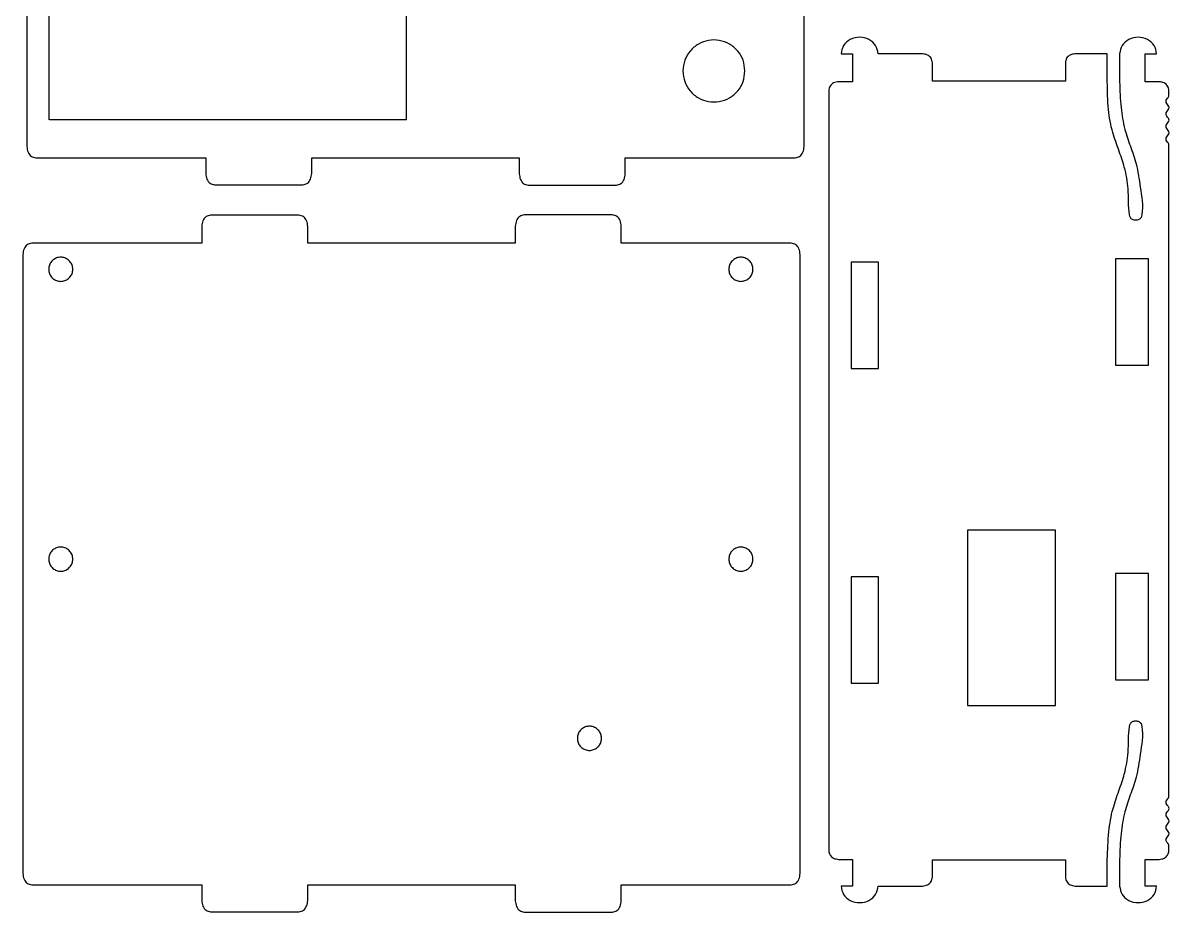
# Model space of a CAD drawing. Extents: x 659 to 786, y 384 to 629.
# Drawn here: x 659.2 to 785.7, y 384 to 482.3 of the extents above; entities that cross this region are included whole.
import ezdxf

# ---------------------------------------------------------------- set-up
doc = ezdxf.new("R2010")
doc.units = 0
doc.layers.get('0').update_dxf_attribs({"linetype": 'CONTINUOUS'})

msp = doc.modelspace()

# ---------------------------------------------------------------- linework, layer by layer
at = {"color": 7}
for p, q in [((659.589726, 537.00921), (659.589726, 468.599085)), ((745.426317, 468.599085), (745.426317, 537.00921)), ((749.513151, 478.832016), (750.766669, 478.832016)), ((750.766669, 478.832016), (750.766669, 475.744787)), ((758.504977, 478.832016), (753.600152, 478.832016)), ((778.915034, 478.832016), (775.372524, 478.832016)), ((778.915034, 475.745126), (778.915034, 478.832016)), ((780.276982, 478.832355), (780.276982, 475.745493)), ((783.11007, 475.745493), (783.11007, 478.832355)), ((783.11007, 478.832355), (784.36356, 478.832355)), ((759.59506, 475.793894), (759.59506, 477.852254)), ((774.282413, 477.852254), (774.282413, 475.793894)), ((748.150836, 474.765025), (748.150836, 390.781166)), ((750.766669, 475.744787), (749.240525, 475.744787)), ((774.282413, 475.793894), (759.59506, 475.793894)), ((784.636187, 475.745493), (783.11007, 475.745493)), ((785.725903, 474.27551), (785.725903, 474.76573)), ((785.725903, 396.814908), (785.725903, 468.732327)), ((660.565623, 467.343707), (679.342036, 467.343707)), ((679.342036, 467.343707), (679.342036, 465.622479)), ((691.04709, 465.622479), (691.04709, 467.343707)), ((691.04709, 467.343707), (713.968953, 467.343707)), ((713.968953, 467.343707), (713.968953, 465.586611)), ((725.674035, 465.586611), (725.674035, 467.343707)), ((725.674035, 467.343707), (744.451126, 467.343707)), ((680.317227, 464.367098), (690.0719, 464.367098)), ((714.944821, 464.33123), (724.698816, 464.33123)), ((689.63358, 461.009678), (679.878908, 461.009678)), ((724.260497, 461.033469), (714.506502, 461.033469)), ((678.903717, 459.75474), (678.903717, 457.91339)), ((690.608771, 457.91339), (690.608771, 459.75474)), ((713.530634, 459.778532), (713.530634, 457.91339)), ((725.235688, 457.91339), (725.235688, 459.778532)), ((678.903717, 457.91339), (660.127275, 457.91339)), ((713.530634, 457.91339), (690.608771, 457.91339)), ((744.012807, 457.91339), (725.235688, 457.91339)), ((659.151407, 456.658449), (659.151407, 388.248324)), ((744.987998, 388.248324), (744.987998, 456.658449)), ((785.725903, 390.781505), (785.725903, 391.271725)), ((749.240525, 389.801404), (750.766669, 389.801404)), ((750.766669, 389.801404), (750.766669, 386.861467)), ((759.593988, 387.841201), (759.593988, 389.752325)), ((759.593988, 389.752325), (774.28134, 389.752325)), ((774.28134, 389.752325), (774.28134, 387.841201)), ((778.913933, 386.861467), (778.913933, 389.801404)), ((780.275881, 389.801771), (780.275881, 386.861805)), ((783.109308, 386.861805), (783.109308, 389.801771)), ((783.109308, 389.801771), (784.636187, 389.801771)), ((660.127275, 386.992944), (678.903717, 386.992944)), ((678.903717, 386.992944), (678.903717, 385.271727)), ((690.608771, 385.271727), (690.608771, 386.992944)), ((690.608771, 386.992944), (713.530634, 386.992944)), ((713.530634, 386.992944), (713.530634, 385.235856)), ((725.235688, 385.235856), (725.235688, 386.992944)), ((725.235688, 386.992944), (744.012807, 386.992944)), ((750.766669, 386.861467), (749.513151, 386.861467)), ((753.600152, 386.861467), (758.504215, 386.861467)), ((775.371424, 386.861467), (778.913933, 386.861467)), ((784.362798, 386.861805), (783.109308, 386.861805)), ((679.878908, 384.016346), (689.63358, 384.016346)), ((714.506502, 383.980475), (724.260497, 383.980475))]:
    msp.add_line(p, q, dxfattribs=at)
at = {"color": 1}
for p, q in [((662.005726, 499.680679), (662.005726, 471.555332)), ((701.507431, 471.581542), (701.507431, 484.934181)), ((662.103892, 471.581542), (701.507431, 471.581542)), ((753.649626, 455.815129), (750.616725, 455.815129)), ((750.616725, 455.815129), (750.616725, 444.055324)), ((753.649626, 444.055324), (753.649626, 455.815129)), ((783.477777, 456.194351), (779.816283, 456.194351)), ((779.816283, 456.194351), (779.816283, 444.434574)), ((783.477777, 444.434574), (783.477777, 456.194351)), ((779.816283, 444.434574), (783.477777, 444.434574)), ((750.616725, 444.055324), (753.649626, 444.055324)), ((773.194725, 426.172169), (763.482581, 426.172169)), ((763.482581, 426.172169), (763.482581, 406.81751)), ((773.194725, 406.81751), (773.194725, 426.172169)), ((753.649626, 421.025962), (750.616725, 421.025962)), ((750.616725, 421.025962), (750.616725, 409.266158)), ((753.649626, 409.266158), (753.649626, 421.025962)), ((783.477777, 421.405184), (779.816283, 421.405184)), ((779.816283, 421.405184), (779.816283, 409.64538)), ((783.477777, 409.64538), (783.477777, 421.405184)), ((750.616725, 409.266158), (753.649626, 409.266158)), ((779.816283, 409.64538), (783.477777, 409.64538)), ((763.482581, 406.81751), (773.194725, 406.81751))]:
    msp.add_line(p, q, dxfattribs=at)
for points in [[(733.754989, 479.906358), (733.408815, 479.705958), (733.099556, 479.444061), (732.839714, 479.136673)], [(734.879024, 480.314621), (734.484223, 480.245668), (734.101163, 480.106758), (733.754989, 479.906358)], [(736.057781, 480.314621), (735.668653, 480.382585), (735.268152, 480.382585), (734.879024, 480.314621)], [(737.181816, 479.906358), (736.835642, 480.106758), (736.452554, 480.245668), (736.057781, 480.314621)], [(738.097062, 479.136673), (737.83722, 479.444061), (737.527961, 479.705958), (737.181816, 479.906358)], [(732.839714, 479.136673), (732.583597, 478.833685), (732.375487, 478.486498), (732.250744, 478.115599)], [(738.686032, 478.115602), (738.56129, 478.486498), (738.353179, 478.833685), (738.097062, 479.136673)], [(732.250744, 478.115599), (732.124224, 477.739315), (732.0835, 477.338627), (732.042775, 476.937942)], [(738.894002, 476.937942), (738.853277, 477.338627), (738.81258, 477.739315), (738.686032, 478.115602)], [(732.042775, 476.937942), (732.0835, 476.537254), (732.124224, 476.136569), (732.250744, 475.760282)], [(738.686032, 475.760285), (738.81258, 476.136569), (738.853277, 476.537254), (738.894002, 476.937942)], [(732.250744, 475.760282), (732.375487, 475.389386), (732.583597, 475.042199), (732.839714, 474.739211)], [(732.839714, 474.739211), (733.099556, 474.43182), (733.408815, 474.169926), (733.754989, 473.969526)], [(737.181816, 473.969526), (737.527961, 474.169926), (737.83722, 474.43182), (738.097062, 474.739211)], [(738.097062, 474.739211), (738.353179, 475.042199), (738.56129, 475.389386), (738.686032, 475.760285)], [(733.754989, 473.969526), (734.101163, 473.769123), (734.484223, 473.630216), (734.879024, 473.561263)], [(734.879024, 473.561263), (735.268152, 473.493295), (735.668653, 473.493295), (736.057781, 473.561263)], [(736.057781, 473.561263), (736.452554, 473.630216), (736.835642, 473.769123), (737.181816, 473.969526)], [(662.306228, 455.876792), (662.207874, 455.758922), (662.130065, 455.623865), (662.077628, 455.479618)], [(662.661913, 456.17625), (662.527039, 456.098275), (662.40605, 455.996378), (662.306228, 455.876792)], [(663.098849, 456.335107), (662.945462, 456.308268), (662.796759, 456.254222), (662.661913, 456.17625)], [(663.557122, 456.335107), (663.405822, 456.361551), (663.250064, 456.361551), (663.098849, 456.335107)], [(663.994086, 456.17625), (663.859551, 456.254225), (663.710622, 456.308276), (663.557122, 456.335107)], [(664.349743, 455.876792), (664.24882, 455.996378), (664.128622, 456.098275), (663.994086, 456.17625)], [(664.578343, 455.479618), (664.530026, 455.623865), (664.449226, 455.758922), (664.349743, 455.876792)], [(737.422382, 455.876792), (737.323999, 455.758922), (737.246219, 455.623865), (737.193782, 455.479618)], [(737.778038, 456.17625), (737.643193, 456.098275), (737.522204, 455.996378), (737.422382, 455.876792)], [(738.215003, 456.335107), (738.061615, 456.308268), (737.912912, 456.254222), (737.778038, 456.17625)], [(738.673276, 456.335107), (738.521976, 456.361551), (738.366218, 456.361551), (738.215003, 456.335107)], [(739.11024, 456.17625), (738.975677, 456.254225), (738.826776, 456.308276), (738.673276, 456.335107)], [(739.465897, 455.876792), (739.364946, 455.996378), (739.244776, 456.098275), (739.11024, 456.17625)], [(739.694497, 455.479618), (739.64618, 455.623865), (739.56538, 455.758922), (739.465897, 455.876792)], [(662.077628, 455.479618), (662.024429, 455.333275), (661.997336, 455.177471), (661.997336, 455.021668)], [(661.997336, 455.021668), (661.997336, 454.865864), (662.024429, 454.71006), (662.077628, 454.563717)], [(662.077628, 454.563717), (662.130065, 454.41947), (662.207874, 454.284413), (662.306228, 454.166543)], [(664.349743, 454.166543), (664.449226, 454.284413), (664.530026, 454.41947), (664.578343, 454.563717)], [(664.658663, 455.021668), (664.643141, 455.177471), (664.627393, 455.333275), (664.578343, 455.479618)], [(664.578343, 454.563717), (664.627393, 454.71006), (664.643028, 454.865867), (664.658663, 455.021668)], [(737.193782, 455.479618), (737.140583, 455.333275), (737.11349, 455.177471), (737.11349, 455.021668)], [(737.11349, 455.021668), (737.11349, 454.865864), (737.140583, 454.71006), (737.193782, 454.563717)], [(737.193782, 454.563717), (737.246219, 454.41947), (737.323999, 454.284413), (737.422382, 454.166543)], [(739.465897, 454.166543), (739.56538, 454.284413), (739.64618, 454.41947), (739.694497, 454.563717)], [(739.774817, 455.021668), (739.759295, 455.177471), (739.743547, 455.333275), (739.694497, 455.479618)], [(739.694497, 454.563717), (739.743547, 454.71006), (739.759182, 454.865867), (739.774817, 455.021668)], [(662.306228, 454.166543), (662.40605, 454.046957), (662.527039, 453.94506), (662.661913, 453.867085)], [(662.661913, 453.867085), (662.796759, 453.789113), (662.945462, 453.735059), (663.098849, 453.708231)], [(663.098849, 453.708231), (663.250064, 453.681787), (663.405822, 453.681787), (663.557122, 453.708231)], [(663.557122, 453.708231), (663.710622, 453.73507), (663.859551, 453.789113), (663.994086, 453.867085)], [(663.994086, 453.867085), (664.128622, 453.94506), (664.24882, 454.046957), (664.349743, 454.166543)], [(737.422382, 454.166543), (737.522204, 454.046957), (737.643193, 453.94506), (737.778038, 453.867085)], [(737.778038, 453.867085), (737.912912, 453.789113), (738.061615, 453.735059), (738.215003, 453.708231)], [(738.215003, 453.708231), (738.366218, 453.681787), (738.521976, 453.681787), (738.673276, 453.708231)], [(738.673276, 453.708231), (738.826776, 453.73507), (738.975677, 453.789113), (739.11024, 453.867085)], [(739.11024, 453.867085), (739.244776, 453.94506), (739.364946, 454.046957), (739.465897, 454.166543)], [(662.661913, 424.143988), (662.527039, 424.066016), (662.40605, 423.96412), (662.306228, 423.844534)], [(663.098849, 424.302846), (662.945462, 424.276006), (662.796759, 424.221963), (662.661913, 424.143988)], [(663.557122, 424.302846), (663.405822, 424.32929), (663.250064, 424.32929), (663.098849, 424.302846)], [(663.994086, 424.143988), (663.859551, 424.221963), (663.710622, 424.276015), (663.557122, 424.302846)], [(664.349743, 423.844531), (664.24882, 423.96412), (664.128622, 424.066016), (663.994086, 424.143988)], [(737.778038, 424.143988), (737.643193, 424.066016), (737.522204, 423.96412), (737.422382, 423.844534)], [(738.215003, 424.302846), (738.061615, 424.276006), (737.912912, 424.221963), (737.778038, 424.143988)], [(738.673276, 424.302846), (738.521976, 424.32929), (738.366218, 424.32929), (738.215003, 424.302846)], [(739.11024, 424.143988), (738.975677, 424.221963), (738.826776, 424.276015), (738.673276, 424.302846)], [(739.465897, 423.844531), (739.364946, 423.96412), (739.244776, 424.066016), (739.11024, 424.143988)], [(662.077628, 423.447357), (662.024429, 423.301013), (661.997336, 423.145209), (661.997336, 422.989406)], [(661.997336, 422.989406), (661.997336, 422.833605), (662.024429, 422.677801), (662.077628, 422.531455)], [(662.306228, 423.844534), (662.207874, 423.726661), (662.130065, 423.591603), (662.077628, 423.447357)], [(664.578343, 423.447359), (664.530026, 423.591603), (664.449226, 423.726661), (664.349743, 423.844531)], [(664.658663, 422.989406), (664.643141, 423.145209), (664.627393, 423.301013), (664.578343, 423.447359)], [(664.578343, 422.531455), (664.627393, 422.677801), (664.643028, 422.833605), (664.658663, 422.989406)], [(737.193782, 423.447357), (737.140583, 423.301013), (737.11349, 423.145209), (737.11349, 422.989406)], [(737.11349, 422.989406), (737.11349, 422.833605), (737.140583, 422.677801), (737.193782, 422.531455)], [(737.422382, 423.844534), (737.323999, 423.726661), (737.246219, 423.591603), (737.193782, 423.447357)], [(739.694497, 423.447359), (739.64618, 423.591603), (739.56538, 423.726661), (739.465897, 423.844531)], [(739.774817, 422.989406), (739.759295, 423.145209), (739.743547, 423.301013), (739.694497, 423.447359)], [(739.694497, 422.531455), (739.743547, 422.677801), (739.759182, 422.833605), (739.774817, 422.989406)], [(662.077628, 422.531455), (662.130065, 422.387209), (662.207874, 422.252154), (662.306228, 422.134281)], [(662.306228, 422.134281), (662.40605, 422.014695), (662.527039, 421.912799), (662.661913, 421.834826)], [(662.661913, 421.834826), (662.796759, 421.756851), (662.945462, 421.7028), (663.098849, 421.675969)], [(663.098849, 421.675969), (663.250064, 421.649525), (663.405822, 421.649525), (663.557122, 421.675969)], [(663.557122, 421.675969), (663.710622, 421.702808), (663.859551, 421.756851), (663.994086, 421.834826)], [(663.994086, 421.834826), (664.128622, 421.912799), (664.24882, 422.014695), (664.349743, 422.134281)], [(664.349743, 422.134281), (664.449226, 422.252154), (664.530026, 422.387209), (664.578343, 422.531455)], [(737.193782, 422.531455), (737.246219, 422.387209), (737.323999, 422.252154), (737.422382, 422.134281)], [(737.422382, 422.134281), (737.522204, 422.014695), (737.643193, 421.912799), (737.778038, 421.834826)], [(737.778038, 421.834826), (737.912912, 421.756851), (738.061615, 421.7028), (738.215003, 421.675969)], [(738.215003, 421.675969), (738.366218, 421.649525), (738.521976, 421.649525), (738.673276, 421.675969)], [(738.673276, 421.675969), (738.826776, 421.702808), (738.975677, 421.756851), (739.11024, 421.834826)], [(739.11024, 421.834826), (739.244776, 421.912799), (739.364946, 422.014695), (739.465897, 422.134281)], [(739.465897, 422.134281), (739.56538, 422.252154), (739.64618, 422.387209), (739.694497, 422.531455)], [(720.694601, 404.04089), (720.596218, 403.923034), (720.518409, 403.787963), (720.465972, 403.643719)], [(721.050257, 404.340356), (720.915383, 404.262378), (720.794394, 404.160496), (720.694601, 404.04089)], [(721.487194, 404.499219), (721.333806, 404.472408), (721.185103, 404.418334), (721.050257, 404.340356)], [(721.945466, 404.499219), (721.794167, 404.525748), (721.638408, 404.525748), (721.487194, 404.499219)], [(722.382431, 404.340356), (722.247895, 404.418334), (722.098967, 404.47238), (721.945466, 404.499219)], [(722.738087, 404.04089), (722.637164, 404.160496), (722.516966, 404.262378), (722.382431, 404.340356)], [(722.966715, 403.643719), (722.918371, 403.787963), (722.83757, 403.923034), (722.738087, 404.04089)], [(720.465972, 403.643719), (720.412774, 403.497387), (720.38568, 403.341572), (720.38568, 403.185785)], [(720.38568, 403.185785), (720.38568, 403.02997), (720.412774, 402.874183), (720.465972, 402.727823)], [(720.465972, 402.727823), (720.518409, 402.583579), (720.596218, 402.448536), (720.694601, 402.330652)], [(722.738087, 402.330652), (722.83757, 402.448536), (722.918371, 402.583579), (722.966715, 402.727823)], [(723.047008, 403.185785), (723.031485, 403.341572), (723.015737, 403.497387), (722.966715, 403.643719)], [(722.966715, 402.727823), (723.015737, 402.874155), (723.031372, 403.02997), (723.047008, 403.185785)], [(720.694601, 402.330652), (720.794394, 402.211074), (720.915383, 402.109164), (721.050257, 402.031186)], [(721.050257, 402.031186), (721.185103, 401.953208), (721.333806, 401.899162), (721.487194, 401.872351)], [(721.487194, 401.872351), (721.638408, 401.845822), (721.794167, 401.845822), (721.945466, 401.872351)], [(721.945466, 401.872351), (722.098967, 401.899162), (722.247895, 401.953208), (722.382431, 402.031186)], [(722.382431, 402.031186), (722.516966, 402.109164), (722.637164, 402.211074), (722.738087, 402.330652)]]:
    msp.add_open_spline(points, degree=3, dxfattribs=at)
at = {"color": 7}
for points in [[(749.7921, 479.759286), (749.625532, 479.479744), (749.569342, 479.155866), (749.513151, 478.832016)], [(750.525144, 480.418331), (750.219271, 480.260004), (749.953728, 480.030501), (749.7921, 479.759286)], [(751.556468, 480.669142), (751.198413, 480.669114), (750.840358, 480.581512), (750.525144, 480.418331)], [(752.587878, 480.418416), (752.272607, 480.581568), (751.914524, 480.669142), (751.556468, 480.669142)], [(753.321091, 479.759427), (753.159406, 480.030642), (752.893778, 480.260089), (752.587878, 480.418416)], [(753.600152, 478.832016), (753.543934, 479.155951), (753.487715, 479.479857), (753.321091, 479.759427)], [(780.555931, 479.759624), (780.389363, 479.480083), (780.333173, 479.156205), (780.276982, 478.832355)], [(781.288946, 480.41867), (780.983102, 480.260343), (780.717559, 480.03084), (780.555931, 479.759624)], [(782.320271, 480.66948), (781.962216, 480.66948), (781.604189, 480.58185), (781.288946, 480.41867)], [(783.351596, 480.418754), (783.036353, 480.581907), (782.678326, 480.66948), (782.320271, 480.66948)], [(784.084611, 479.759765), (783.922983, 480.030981), (783.65744, 480.260428), (783.351596, 480.418754)], [(784.36356, 478.832355), (784.307398, 479.156261), (784.251207, 479.480196), (784.084611, 479.759765)], [(759.055056, 478.698299), (758.88688, 478.77814), (758.695929, 478.805092), (758.504977, 478.832016)], [(759.446188, 478.346876), (759.359941, 478.493547), (759.218237, 478.620829), (759.055056, 478.698299)], [(774.815728, 478.698158), (774.649669, 478.620999), (774.503393, 478.49445), (774.417851, 478.346594)], [(775.372524, 478.832016), (775.179879, 478.804923), (774.987263, 478.777886), (774.815728, 478.698158)], [(759.59506, 477.852254), (759.565088, 478.023986), (759.535088, 478.195718), (759.446188, 478.346876)], [(774.417851, 478.346594), (774.331011, 478.19648), (774.306712, 478.024353), (774.282413, 477.852254)], [(748.299709, 475.259647), (748.210809, 475.108489), (748.180808, 474.936757), (748.150836, 474.765025)], [(748.690727, 475.61107), (748.527603, 475.5336), (748.385927, 475.40629), (748.299709, 475.259647)], [(749.240525, 475.744787), (749.049658, 475.717976), (748.858791, 475.690883), (748.690727, 475.61107)], [(779.036136, 472.677088), (778.931657, 473.696729), (778.92336, 474.720942), (778.915034, 475.745126)], [(780.276982, 475.745493), (780.307011, 474.79082), (780.337039, 473.836147), (780.432656, 472.884014)], [(785.186153, 475.611776), (785.018061, 475.691645), (784.827138, 475.718569), (784.636187, 475.745493)], [(785.577115, 475.260353), (785.490897, 475.406996), (785.349277, 475.534306), (785.186153, 475.611776)], [(785.725903, 474.76573), (785.695931, 474.937462), (785.665987, 475.109195), (785.577115, 475.260353)], [(785.42432, 473.458703), (785.397509, 473.537725), (785.397791, 473.627133), (785.42432, 473.707171)], [(785.42432, 473.707171), (785.451414, 473.789636), (785.506193, 473.862168), (785.566335, 473.929111)], [(785.566335, 473.236283), (785.509241, 473.306641), (785.452147, 473.37714), (785.42432, 473.458703)], [(785.566335, 473.929111), (785.59721, 473.963485), (785.629524, 473.996392), (785.654868, 474.03373)], [(785.654868, 474.03373), (785.679421, 474.069883), (785.697342, 474.110184), (785.708123, 474.151502)], [(785.708123, 474.151502), (785.718565, 474.19217), (785.722234, 474.233854), (785.725903, 474.27551)], [(779.522066, 470.12467), (779.280822, 470.960161), (779.124274, 471.817016), (779.036136, 472.677088)], [(780.432656, 472.884014), (780.513654, 472.07714), (780.641754, 471.27213), (780.850712, 470.485435)], [(785.424292, 472.072681), (785.397199, 472.151986), (785.397199, 472.242043), (785.424236, 472.321375)], [(785.424236, 472.321375), (785.452176, 472.40305), (785.509043, 472.473296), (785.566024, 472.543484)], [(785.566024, 472.543484), (785.623033, 472.613729), (785.680155, 472.68389), (785.708292, 472.765593)], [(785.708377, 473.014174), (785.680437, 473.09585), (785.623343, 473.16601), (785.566335, 473.236283)], [(785.708292, 472.765593), (785.735668, 472.844841), (785.735668, 472.934926), (785.708377, 473.014174)], [(785.424292, 470.686998), (785.397199, 470.766162), (785.397199, 470.856134), (785.424236, 470.935354)], [(785.424236, 470.935354), (785.452176, 471.017057), (785.509043, 471.08733), (785.566024, 471.157519)], [(785.566335, 471.850318), (785.509326, 471.920592), (785.452373, 471.990921), (785.424292, 472.072681)], [(785.566024, 471.157519), (785.623033, 471.227764), (785.680155, 471.297925), (785.708292, 471.379628)], [(785.708377, 471.628209), (785.680155, 471.709913), (785.623287, 471.780101), (785.566335, 471.850318)], [(785.708292, 471.379628), (785.735668, 471.458848), (785.735668, 471.548961), (785.708377, 471.628209)], [(780.18701, 468.175728), (779.954374, 468.822441), (779.711973, 469.466952), (779.522066, 470.12467)], [(780.850712, 470.485435), (781.01838, 469.854245), (781.23809, 469.234852), (781.4578, 468.615487)], [(785.424236, 469.549614), (785.451893, 469.630979), (785.509015, 469.701337), (785.566024, 469.771554)], [(785.566335, 470.465059), (785.509382, 470.535219), (785.452373, 470.60538), (785.424292, 470.686998)], [(785.566024, 469.771554), (785.623146, 469.84194), (785.680211, 469.912185), (785.708292, 469.993973)], [(785.708377, 470.242611), (785.680437, 470.324427), (785.623372, 470.394757), (785.566335, 470.465059)], [(785.708292, 469.993973), (785.735668, 470.073221), (785.735668, 470.163307), (785.708377, 470.242611)], [(659.589726, 468.599085), (659.614562, 468.383733), (659.639285, 468.16838), (659.722992, 467.965615)], [(745.29308, 467.965615), (745.376759, 468.168397), (745.401538, 468.383741), (745.426317, 468.599085)], [(781.4578, 468.615487), (781.691677, 467.970214), (781.925527, 467.324941), (782.095255, 466.66694)], [(785.424292, 469.301146), (785.398045, 469.381241), (785.397199, 469.47062), (785.424236, 469.549614)], [(785.566335, 469.078727), (785.505995, 469.145698), (785.45147, 469.218483), (785.424292, 469.301146)], [(785.654868, 468.974558), (785.629468, 469.011784), (785.597181, 469.044493), (785.566335, 469.078727)], [(785.708123, 468.856787), (785.697399, 468.898133), (785.679421, 468.938462), (785.654868, 468.974558)], [(785.725903, 468.732327), (785.722234, 468.774152), (785.718847, 468.815978), (785.708123, 468.856787)], [(659.722992, 467.965615), (659.796736, 467.786915), (659.916258, 467.61799), (660.073117, 467.515174)], [(660.073117, 467.515174), (660.216486, 467.421191), (660.39104, 467.382451), (660.565623, 467.343707)], [(744.451126, 467.343707), (744.62554, 467.382476), (744.799925, 467.421245), (744.943153, 467.515174)], [(744.943153, 467.515174), (745.099955, 467.618002), (745.219364, 467.786931), (745.29308, 467.965615)], [(780.793985, 466.306034), (780.622563, 466.93793), (780.40926, 467.557831), (780.18701, 468.175728)], [(781.211871, 463.907541), (781.156189, 464.712128), (781.007655, 465.518409), (780.793985, 466.306034)], [(782.095255, 466.66694), (782.311296, 465.829474), (782.423423, 464.971406), (782.553612, 464.114946)], [(679.342036, 465.622479), (679.366872, 465.407135), (679.391595, 465.191791), (679.475274, 464.989009)], [(679.475274, 464.989009), (679.54899, 464.810322), (679.668426, 464.641393), (679.825201, 464.538568)], [(690.563926, 464.538568), (690.720728, 464.641393), (690.840137, 464.810322), (690.913881, 464.989009)], [(690.913881, 464.989009), (690.997532, 465.191791), (691.022311, 465.407135), (691.04709, 465.622479)], [(713.968953, 465.586611), (713.993789, 465.371259), (714.018512, 465.155906), (714.102219, 464.953138)], [(714.102219, 464.953138), (714.175963, 464.774438), (714.295484, 464.605514), (714.452344, 464.502697)], [(725.190843, 464.5027), (725.347645, 464.605525), (725.467082, 464.774455), (725.540798, 464.953141)], [(725.540798, 464.953141), (725.624449, 465.155923), (725.649256, 465.371267), (725.674035, 465.586611)], [(679.825201, 464.538568), (679.968429, 464.444639), (680.142842, 464.405867), (680.317227, 464.367098)], [(690.0719, 464.367098), (690.246313, 464.405867), (690.420698, 464.444639), (690.563926, 464.538568)], [(714.452344, 464.502697), (714.595712, 464.408715), (714.770267, 464.369974), (714.944821, 464.33123)], [(724.698816, 464.33123), (724.87323, 464.369999), (725.047615, 464.408768), (725.190843, 464.5027)], [(781.367461, 461.04609), (781.214045, 462.010866), (781.277601, 462.95806), (781.211871, 463.907541)], [(782.553612, 464.114946), (782.708355, 463.096857), (782.888582, 462.081055), (782.72938, 461.04609)], [(679.386882, 460.838228), (679.230107, 460.735426), (679.110671, 460.566547), (679.036926, 460.3879)], [(679.878908, 461.009678), (679.704494, 460.970912), (679.530109, 460.932149), (679.386882, 460.838228)], [(690.125606, 460.838228), (689.982379, 460.932149), (689.807965, 460.970912), (689.63358, 461.009678)], [(690.475534, 460.3879), (690.401817, 460.566547), (690.282381, 460.735426), (690.125606, 460.838228)], [(714.013996, 460.862019), (713.857165, 460.759228), (713.737644, 460.590355), (713.663899, 460.411692)], [(714.506502, 461.033469), (714.331948, 460.994732), (714.157393, 460.955994), (714.013996, 460.862019)], [(724.752523, 460.862019), (724.609296, 460.955937), (724.43491, 460.994703), (724.260497, 461.033469)], [(725.102451, 460.411692), (725.028734, 460.590335), (724.909298, 460.759217), (724.752523, 460.862019)], [(781.46034, 460.737056), (781.404432, 460.830274), (781.384591, 460.938281), (781.367461, 461.04609)], [(782.72938, 461.04609), (782.712729, 460.938224), (782.692522, 460.830133), (782.636416, 460.736915)], [(679.036926, 460.3879), (678.953304, 460.185225), (678.928496, 459.969983), (678.903717, 459.75474)], [(690.608771, 459.75474), (690.583935, 459.969983), (690.559184, 460.185225), (690.475534, 460.3879)], [(713.663899, 460.411692), (713.58022, 460.209033), (713.555413, 459.993783), (713.530634, 459.778532)], [(725.235688, 459.778532), (725.210852, 459.993774), (725.186101, 460.209016), (725.102451, 460.411692)], [(781.704575, 460.517403), (781.602777, 460.570178), (781.514583, 460.646632), (781.46034, 460.737056)], [(782.048435, 460.433808), (781.92897, 460.433808), (781.809533, 460.46299), (781.704575, 460.517403)], [(782.392097, 460.517318), (782.287223, 460.46299), (782.167815, 460.433808), (782.048435, 460.433808)], [(782.636416, 460.736915), (782.582004, 460.646519), (782.493894, 460.570065), (782.392097, 460.517318)], [(659.284672, 457.291609), (659.200994, 457.088951), (659.176186, 456.8737), (659.151407, 456.658449)], [(659.634769, 457.741937), (659.477938, 457.639149), (659.358417, 457.470273), (659.284672, 457.291609)], [(660.127275, 457.91339), (659.952721, 457.874649), (659.778166, 457.835911), (659.634769, 457.741937)], [(744.504833, 457.74194), (744.361606, 457.835858), (744.187192, 457.874624), (744.012807, 457.91339)], [(744.854761, 457.291609), (744.781044, 457.470256), (744.661608, 457.639138), (744.504833, 457.74194)], [(744.987998, 456.658449), (744.963162, 456.873692), (744.938411, 457.088934), (744.854761, 457.291609)], [(781.703644, 405.029889), (781.808574, 405.084245), (781.927954, 405.113427), (782.047334, 405.113427)], [(782.047334, 405.113427), (782.166799, 405.113427), (782.286263, 405.084217), (782.391193, 405.029833)], [(781.210884, 401.639215), (781.276105, 402.589006), (781.213706, 403.536172), (781.36636, 404.501146)], [(781.36636, 404.501146), (781.383575, 404.609011), (781.403387, 404.717102), (781.459352, 404.81032)], [(781.459352, 404.81032), (781.513623, 404.900716), (781.601846, 404.97717), (781.703644, 405.029889)], [(782.391193, 405.029833), (782.492963, 404.977057), (782.581044, 404.900575), (782.635429, 404.810151)], [(782.728308, 404.501146), (782.887481, 403.46618), (782.706859, 402.450322), (782.55254, 401.43212)], [(782.635429, 404.810151), (782.691478, 404.716961), (782.711741, 404.608955), (782.728308, 404.501146)], [(780.793082, 399.240552), (781.008079, 400.027811), (781.155596, 400.83443), (781.210884, 401.639215)], [(782.55254, 401.43212), (782.422605, 400.575548), (782.311127, 399.71731), (782.094183, 398.879872)], [(780.185909, 397.370801), (780.404631, 397.989856), (780.620588, 398.608967), (780.793082, 399.240552)], [(782.094183, 398.879872), (781.923749, 398.221984), (781.688206, 397.576908), (781.456727, 396.93141)], [(779.548369, 395.422283), (779.726705, 396.079804), (779.957817, 396.725274), (780.185909, 397.370801)], [(781.456727, 396.93141), (781.234731, 396.312355), (781.016489, 395.692906), (780.84947, 395.061687)], [(785.424264, 395.997649), (785.397453, 396.076643), (785.398017, 396.165995), (785.424349, 396.246089)], [(785.424349, 396.246089), (785.451442, 396.328752), (785.505995, 396.401537), (785.566335, 396.468509)], [(785.566335, 396.468509), (785.597181, 396.502742), (785.629524, 396.535452), (785.654868, 396.572677)], [(785.654868, 396.572677), (785.679421, 396.608773), (785.69737, 396.649103), (785.708123, 396.690448)], [(785.708123, 396.690448), (785.718565, 396.731258), (785.722234, 396.773083), (785.725903, 396.814908)], [(779.089814, 392.870288), (779.1799, 393.729006), (779.321378, 394.585409), (779.548369, 395.422283)], [(780.84947, 395.061687), (780.641303, 394.274965), (780.512694, 393.47001), (780.431471, 392.663194)], [(785.566024, 395.775681), (785.509043, 395.845898), (785.452006, 395.916256), (785.424264, 395.997649)], [(785.424349, 394.860237), (785.452289, 394.941856), (785.50941, 395.012016), (785.566335, 395.082177)], [(785.708236, 395.553262), (785.680014, 395.63505), (785.623118, 395.705295), (785.566024, 395.775681)], [(785.566335, 395.082177), (785.623343, 395.152478), (785.680324, 395.222808), (785.708321, 395.304624)], [(785.708321, 395.304624), (785.735414, 395.383929), (785.735414, 395.474014), (785.708236, 395.553262)], [(785.424264, 394.611797), (785.397171, 394.691045), (785.397171, 394.781046), (785.424349, 394.860237)], [(785.566024, 394.389378), (785.509043, 394.459651), (785.452232, 394.530009), (785.424264, 394.611797)], [(785.424349, 393.47447), (785.452289, 393.556145), (785.509354, 393.626362), (785.566335, 393.696578)], [(785.708264, 394.167269), (785.680042, 394.248972), (785.622977, 394.319132), (785.566024, 394.389378)], [(785.566335, 393.696578), (785.623287, 393.766767), (785.680268, 393.836984), (785.708321, 393.918659)], [(785.708321, 393.918659), (785.735696, 393.997935), (785.735696, 394.088021), (785.708264, 394.167269)], [(778.913933, 389.801404), (778.948365, 390.825447), (778.982767, 391.849519), (779.089814, 392.870288)], [(780.431471, 392.663194), (780.335628, 391.711117), (780.305769, 390.756444), (780.275881, 389.801771)], [(785.424264, 393.22586), (785.397171, 393.305136), (785.397171, 393.395193), (785.424349, 393.47447)], [(785.566024, 393.003751), (785.509072, 393.07394), (785.45226, 393.144185), (785.424264, 393.22586)], [(785.708264, 392.781642), (785.680042, 392.863346), (785.623005, 392.933506), (785.566024, 393.003751)], [(785.566335, 392.310952), (785.623343, 392.381225), (785.680296, 392.451386), (785.708321, 392.533061)], [(785.708321, 392.533061), (785.735696, 392.612309), (785.735414, 392.702394), (785.708264, 392.781642)], [(785.42432, 391.840092), (785.397791, 391.920102), (785.397509, 392.00951), (785.42432, 392.088533)], [(785.42432, 392.088533), (785.45226, 392.170095), (785.509269, 392.240594), (785.566335, 392.310952)], [(785.566335, 391.618125), (785.506193, 391.685068), (785.451527, 391.757599), (785.42432, 391.840092)], [(785.654868, 391.513505), (785.629468, 391.550871), (785.59721, 391.58375), (785.566335, 391.618125)], [(785.708123, 391.395734), (785.697399, 391.437079), (785.679365, 391.47738), (785.654868, 391.513505)], [(785.725903, 391.271725), (785.722234, 391.313409), (785.718847, 391.355065), (785.708123, 391.395734)], [(748.150836, 390.781166), (748.180808, 390.609434), (748.210809, 390.437702), (748.299709, 390.286544)], [(748.299709, 390.286544), (748.385927, 390.139901), (748.527603, 390.012591), (748.690727, 389.935121)], [(748.690727, 389.935121), (748.858791, 389.855308), (749.049658, 389.828356), (749.240525, 389.801404)], [(784.636187, 389.801771), (784.827138, 389.828582), (785.018061, 389.855619), (785.186153, 389.935459)], [(785.186153, 389.935459), (785.349277, 390.012929), (785.490897, 390.14024), (785.577115, 390.286882)], [(785.577115, 390.286882), (785.665987, 390.438069), (785.695931, 390.609773), (785.725903, 390.781505)], [(659.151407, 388.248324), (659.176243, 388.032961), (659.200965, 387.817625), (659.284672, 387.614848)], [(659.284672, 387.614848), (659.358417, 387.436145), (659.477938, 387.267235), (659.634769, 387.164422)], [(744.504833, 387.164422), (744.661608, 387.267235), (744.781044, 387.436174), (744.854761, 387.614848)], [(744.854761, 387.614848), (744.93844, 387.817625), (744.963219, 388.032989), (744.987998, 388.248324)], [(759.445087, 387.346578), (759.533987, 387.497737), (759.563988, 387.669469), (759.593988, 387.841201)], [(774.28134, 387.841201), (774.311341, 387.669469), (774.341341, 387.497737), (774.430241, 387.346578)], [(659.634769, 387.164422), (659.778166, 387.070442), (659.952721, 387.031693), (660.127275, 386.992944)], [(744.012807, 386.992944), (744.187192, 387.031721), (744.361606, 387.07047), (744.504833, 387.164422)], [(749.513151, 386.861467), (749.569342, 386.537504), (749.625532, 386.213513), (749.7921, 385.933887)], [(753.321091, 385.934028), (753.487659, 386.213626), (753.543905, 386.537532), (753.600152, 386.861467)], [(758.504215, 386.861467), (758.695166, 386.888278), (758.885808, 386.915315), (759.053956, 386.995155)], [(759.053956, 386.995155), (759.217137, 387.072625), (759.35884, 387.199936), (759.445087, 387.346578)], [(774.430241, 387.346578), (774.516488, 387.199936), (774.658192, 387.072625), (774.821373, 386.995155)], [(774.821373, 386.995155), (774.989521, 386.915315), (775.180472, 386.888391), (775.371424, 386.861467)], [(780.275881, 386.861805), (780.332043, 386.537842), (780.388573, 386.21388), (780.555169, 385.934226)], [(784.083849, 385.934367), (784.250389, 386.213992), (784.306607, 386.537899), (784.362798, 386.861805)], [(678.903717, 385.271727), (678.928553, 385.056363), (678.953275, 384.841027), (679.036926, 384.638251)], [(690.475534, 384.638251), (690.559213, 384.841027), (690.583992, 385.056363), (690.608771, 385.271727)], [(713.530634, 385.235856), (713.55547, 385.020492), (713.580192, 384.805129), (713.663899, 384.60238)], [(725.102451, 384.60238), (725.18613, 384.805157), (725.210909, 385.020492), (725.235688, 385.235856)], [(749.7921, 385.933887), (749.953728, 385.662558), (750.219243, 385.432971), (750.525144, 385.274559)], [(750.525144, 385.274559), (750.840329, 385.111322), (751.198413, 385.023636), (751.556468, 385.023636)], [(751.556468, 385.023636), (751.914552, 385.023664), (752.272635, 385.111378), (752.587878, 385.274644)], [(752.587878, 385.274644), (752.893835, 385.433084), (753.159406, 385.6627), (753.321091, 385.934028)], [(780.555169, 385.934226), (780.716769, 385.662925), (780.982312, 385.433338), (781.288184, 385.274898)], [(781.288184, 385.274898), (781.603398, 385.111661), (781.961454, 385.023974), (782.319509, 385.024002)], [(782.319509, 385.024002), (782.677564, 385.024002), (783.03562, 385.111717), (783.350834, 385.274983)], [(783.350834, 385.274983), (783.656706, 385.433422), (783.922221, 385.663038), (784.083849, 385.934367)], [(679.036926, 384.638251), (679.110671, 384.459548), (679.230079, 384.290638), (679.386882, 384.187796)], [(679.386882, 384.187796), (679.530109, 384.093872), (679.704494, 384.055095), (679.878908, 384.016346)], [(689.63358, 384.016346), (689.807965, 384.055095), (689.982379, 384.093872), (690.125606, 384.187796)], [(690.125606, 384.187796), (690.282381, 384.290638), (690.401817, 384.459548), (690.475534, 384.638251)], [(713.663899, 384.60238), (713.737644, 384.423677), (713.857165, 384.254739), (714.013996, 384.151925)], [(714.013996, 384.151925), (714.157365, 384.057945), (714.331948, 384.019196), (714.506502, 383.980475)], [(724.260497, 383.980475), (724.43491, 384.019224), (724.609296, 384.058002), (724.752523, 384.151925)], [(724.752523, 384.151925), (724.909326, 384.254767), (725.028734, 384.423705), (725.102451, 384.60238)]]:
    msp.add_open_spline(points, degree=3, dxfattribs=at)

doc.saveas('drawing.dxf')
